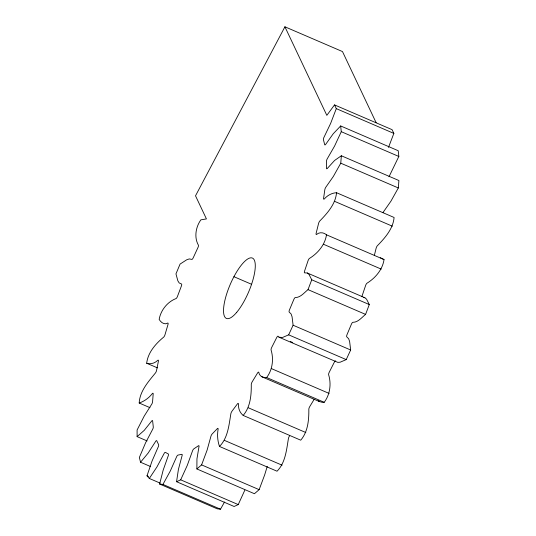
<?xml version="1.0" encoding="UTF-8"?>
<svg xmlns="http://www.w3.org/2000/svg" width="536" height="536" viewBox="0 0 536 536"><rect width="100%" height="100%" fill="white"/><g stroke="black" fill="none" stroke-linecap="round" stroke-linejoin="round"><path stroke-width="0.8" d="M374.329 255.471L376.105 248.329A2.291 0.697 -66.7 0 1 377.572 245.535C385.123 237.743 393.136 228.711 394.094 217.475L336.534 192.712C331.844 192.933 327.436 195.385 324.374 198.896A2.291 0.697 -66.7 0 1 323.603 198.213L324.809 189.791A2.291 0.697 -66.7 0 1 326.109 186.816L333.379 176.398L340.769 163.185L341.345 155.762L398.905 180.531L398.328 187.955L390.932 201.168L383.662 211.579A2.291 0.697 -66.7 0 0 383.093 212.444M289.561 435.935A2.291 0.697 -66.7 0 0 288.355 438.937C286.499 450.126 285.366 462.863 277.038 471.218L219.485 446.455C227.813 438.1 228.946 425.356 230.795 414.167A2.291 0.697 -66.7 0 1 232.008 411.172L237.321 404.037A2.291 0.697 -66.7 0 1 238.42 403.936C238.138 408.218 239.76 412.72 243.17 415.427C250.345 407.085 251.397 395.34 251.277 384.734A2.291 0.697 -66.7 0 1 252.222 381.773L257.461 373.15A2.291 0.697 -66.7 0 1 258.788 372.359C259.129 376.145 263.25 377.96 266.653 377.538C272.502 369.907 273.869 359.18 271.115 350.088A2.291 0.697 -66.7 0 1 271.752 347.335L276.63 337.687A2.291 0.697 -66.7 0 1 278.11 336.253L279.028 337.224L337.787 362.37L340.099 362.229L346.223 359.609L350.658 349.995L349.633 341.566L348.675 338.772L346.799 336.883A2.291 0.697 -66.7 0 1 347.087 334.484L351.348 324.327A2.291 0.697 -66.7 0 1 352.909 322.324C358.095 322.364 361.8 317.372 365.579 314.398L369.297 304.555L366.544 299.148L364.875 297.761L307.316 272.992L304.689 272.858A2.291 0.697 -66.7 0 1 304.615 270.935L308.019 260.818A2.291 0.697 -66.7 0 1 309.574 258.352C317.915 253.18 325.037 244.758 326.484 234.808C323.811 232.349 319.402 231.914 316.609 234.426A2.291 0.697 -66.7 0 1 316.18 233.086L318.552 223.559A2.291 0.697 -66.7 0 1 320.012 220.765C327.57 212.973 335.576 203.948 336.534 192.712M261.769 376.741L319.322 401.511L322.156 402.315L324.206 402.308C330.055 394.677 331.429 383.943 328.669 374.858A2.291 0.697 -66.7 0 1 329.305 372.105L334.189 362.45A2.291 0.697 -66.7 0 1 335.67 361.016M244.838 490.139L238.239 504.59L234.111 506.48L176.558 481.71L178.408 469.415L181.945 456.183A2.291 0.697 -66.7 0 0 181.831 454.327L177.945 455.104A2.291 0.697 -66.7 0 0 176.377 457.302L170.274 471.043L162.937 484.43L159.627 484.035L163.152 470.193L168.056 456.31A2.291 0.697 -66.7 0 0 168.304 453.959L165.363 452.364A2.291 0.697 -66.7 0 0 163.842 454.026L156.988 466.863L149.316 478.46L160.063 483.083M149.939 407.648L139.192 403.025C139.755 391.374 148.097 381.967 155.185 373.277A2.291 0.697 -66.7 0 0 156.572 370.369L158.375 361.331A2.291 0.697 -66.7 0 0 157.765 360.319C154.951 363.2 150.542 364.554 146.676 363.234C147.923 352.567 155.527 343.898 163.507 337.258A2.291 0.697 -66.7 0 0 165.028 334.611L167.936 324.722A2.291 0.697 -66.7 0 0 167.674 323.081C164.411 325.211 160.746 322.257 159.152 319.402C160.713 310.331 167.333 301.935 175.922 298.606A2.291 0.697 -66.7 0 0 177.49 296.354L181.349 286.15A2.291 0.697 -66.7 0 0 181.456 283.973L179.191 282.954L177.865 280.851L175.962 273.883L180.069 264.087L186.689 259.799L189.262 258.921L191.761 259.39A2.291 0.697 -66.7 0 0 193.288 257.662L197.891 247.686A2.291 0.697 -66.7 0 0 198.354 245.093C193.985 237.348 195.774 226.842 200.893 219.834L206.434 218.916L195.519 195.814L284.924 26.8L342.484 51.57L376.151 122.717M243.17 415.427L300.723 440.19C307.905 431.849 308.95 420.11 308.83 409.497A2.291 0.697 -66.7 0 1 309.781 406.543L314.21 399.24M267.243 466.427L264.657 474.916L259.149 489.656L254.433 493.723L196.873 468.953L196.953 458.876L198.93 447.011A2.291 0.697 -66.7 0 0 198.454 445.751L193.838 448.853A2.291 0.697 -66.7 0 0 192.31 451.459L187.278 465.369L180.686 479.827L176.558 481.71M361.907 296.73A2.291 0.697 -66.7 0 1 362.168 295.698L365.579 285.588A2.291 0.697 -66.7 0 1 367.127 283.122C375.468 277.943 382.597 269.521 384.044 259.578L380.393 257.716M149.316 478.46L146.998 475.807L152.003 461.168L158.019 447.372A2.291 0.697 -66.7 0 0 158.609 444.652L156.773 440.78A2.291 0.697 -66.7 0 0 155.38 441.818L148.15 453.054L140.553 462.24L150.529 466.528M284.924 26.8L326.833 115.361L334.518 104.902L336.293 108.634L330.645 123.387L324.193 136.854A2.291 0.697 -66.7 0 0 323.436 139.702L324.682 144.646A2.291 0.697 -66.7 0 0 325.982 143.943L333.251 133.739L340.661 125.953L398.221 150.723L398.831 156.458L389.002 176.759M334.518 104.902L392.077 129.665L393.853 133.404L388.493 147.407M279.028 337.224L282.539 337.466L288.663 334.839L293.098 325.225L292.073 316.796L291.115 314.009L289.246 312.12A2.291 0.697 -66.7 0 1 289.534 309.714L293.788 299.557A2.291 0.697 -66.7 0 1 295.349 297.554C300.535 297.601 304.24 292.609 308.019 289.634L311.744 279.792L308.984 274.378L307.316 272.992M196.873 468.953L201.596 464.893L207.097 450.146L210.782 436.82A2.291 0.697 -66.7 0 1 212.189 433.939L217.294 428.679A2.291 0.697 -66.7 0 1 218.098 429.276C217.087 434.991 217.589 440.967 219.485 446.455M340.661 125.953L341.278 131.689L334.578 146.06L327.523 158.334A2.291 0.697 -66.7 0 0 326.471 161.323L326.491 168.19A2.291 0.697 -66.7 0 0 327.556 168.183L334.618 160.445L341.345 155.762M224.53 502.011L220.497 509.2L217.18 508.805L159.627 484.035M147.092 440.927L137.116 436.632L144.231 430.361L151.447 421.33A2.291 0.697 -66.7 0 1 152.639 420.968L153.276 426.911A2.291 0.697 -66.7 0 1 152.365 429.852L145.571 442.81L139.353 457.469L140.553 462.24M139.192 403.025C144.345 401.29 148.921 397.947 152.258 393.665A2.291 0.697 -66.7 0 1 153.182 394L152.586 401.698A2.291 0.697 -66.7 0 1 151.4 404.7L144.191 416.124L137.095 430.006L137.116 436.632M363.669 297.38L364.875 297.761M336.293 108.634L393.853 133.404M341.278 131.689L398.831 156.458M340.769 163.185L398.328 187.955M334.799 201.429L392.352 226.192M326.484 234.808L384.044 259.578M323.684 244.349L381.237 269.112M311.744 279.792L369.297 304.555M308.019 289.634L365.579 314.398M233.917 276.69L251.572 284.288M293.098 325.225L350.658 349.995M288.663 334.839L346.223 359.609M290.391 341.533L292.69 342.524M271.564 368.668L329.124 393.431M266.653 377.538L324.206 402.308M146.676 363.234L157.417 367.857M248.295 407.775L305.848 432.539M224.544 440.431L282.103 465.201M201.596 464.893L259.149 489.656M180.686 479.827L238.239 504.59M146.998 475.807L148.532 476.471M162.937 484.43L220.497 509.2M318.196 400.62L319.322 401.511M236.704 312.334A32.87 9.943 -66.7 0 0 254.305 260.074A32.87 9.943 -66.7 0 0 227.204 292.321A32.87 9.943 -66.7 0 0 236.704 312.334"/></g></svg>
